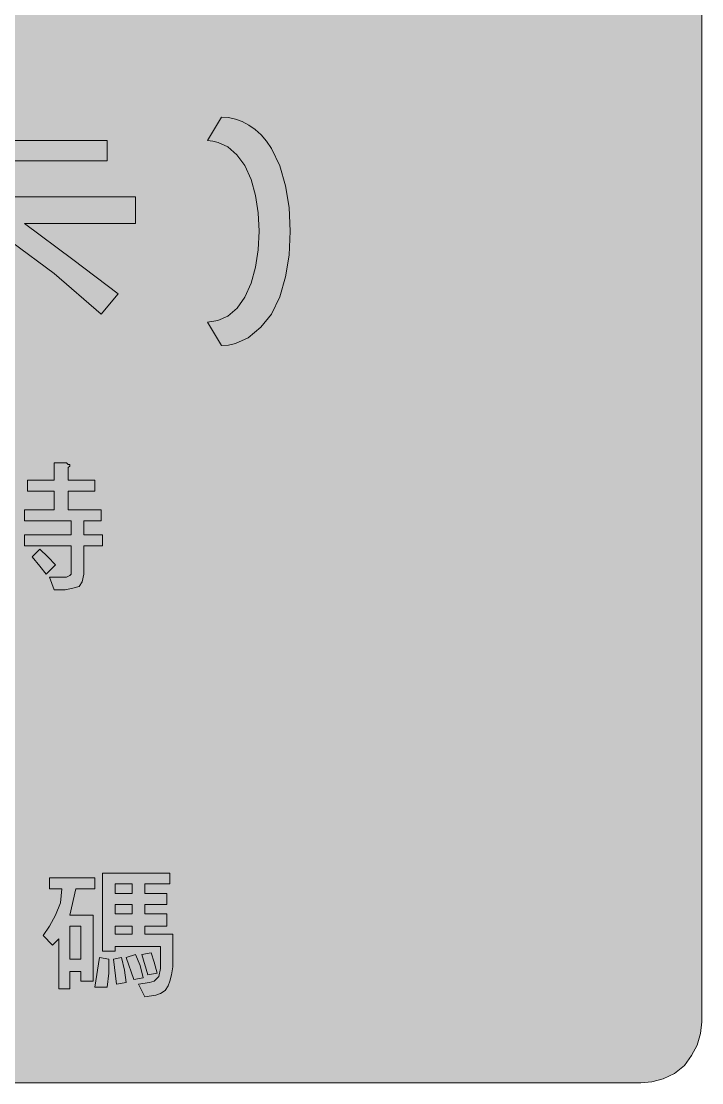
# Model space of a CAD drawing. Header units: metres. Extents: x 10 to 559, y 12 to 260.
# Drawn here: x 481 to 559.3, y 12.1 to 134.1 of the extents above; entities that cross this region are included whole.
import ezdxf

# ---------------------------------------------------------------- set-up
doc = ezdxf.new("R2010")
doc.units = ezdxf.units.M
doc.layers.add('FILL_BLACK_000000', color=7, linetype='Continuous', true_color=0x000000)
doc.layers.add('FILL_YELLOW_FFFF00', color=7, linetype='Continuous', true_color=0xffff00)

msp = doc.modelspace()

# ---------------------------------------------------------------- hatches: boundary and pattern name
at = {"layer": 'FILL_BLACK_000000', "true_color": 0x000000}
h = msp.add_hatch(color=7, dxfattribs=at)
h.dxf.hatch_style = 1
h.paths.add_polyline_path([(476.82, 95.76), (476.82, 110.88), (465.48, 110.88), (465.48, 113.94), (476.82, 113.94), (476.82, 125.82), (479.34, 125.28), (480.24, 125.1), (480.6, 124.74), (480.42, 124.38), (479.88, 123.84), (479.88, 120.42), (490.86, 120.42), (490.86, 118.08), (479.88, 118.08), (479.88, 113.94), (494.1, 113.94), (494.1, 110.88), (481.32, 110.88), (486.9, 106.74), (492.12, 102.78), (490.14, 100.44), (484.74, 105.12), (479.88, 108.72), (479.88, 95.76), (476.82, 95.76)])
h = msp.add_hatch(color=7, dxfattribs=at)
h.dxf.hatch_style = 1
h.paths.add_polyline_path([(508.22, 112.1), (507.91, 114.1), (507.41, 115.93), (506.7, 117.54), (505.78, 118.76), (504.72, 119.7), (503.62, 120.2), (503.02, 120.36), (502.38, 120.42), (504, 123.12), (504.81, 123.06), (505.61, 122.89), (506.39, 122.6), (507.15, 122.2), (507.87, 121.69), (508.56, 121.07), (509.19, 120.35), (509.76, 119.52), (510.7, 117.5), (511.38, 115.22), (511.78, 112.71), (511.92, 109.98), (511.78, 107.25), (511.38, 104.74), (510.7, 102.46), (509.76, 100.44), (508.54, 98.96), (507.06, 97.74), (505.6, 97.09), (504.81, 96.9), (504, 96.84), (502.38, 99.54), (503.59, 99.71), (504.74, 100.24), (505.8, 101.13), (506.7, 102.42), (507.41, 104.03), (507.91, 105.86), (508.22, 107.86), (508.32, 109.98), (508.22, 112.1)])
h = msp.add_hatch(color=7, dxfattribs=at)
h.dxf.hatch_style = 1
h.paths.add_polyline_path([(484.74, 80.1), (481.68, 80.1), (481.68, 81.36), (484.74, 81.36), (484.74, 83.34), (486.18, 83.34), (486.36, 83.16), (486.54, 83.16), (486.54, 82.98), (486.36, 82.8), (486.36, 81.36), (489.42, 81.36), (489.42, 80.1), (486.36, 80.1), (486.36, 77.94), (490.14, 77.94), (490.14, 76.68), (488.16, 76.68), (488.16, 75.06), (490.32, 75.06), (490.32, 73.8), (488.16, 73.8), (488.16, 70.56), (487.98, 69.66), (487.62, 69.12), (486.9, 68.94), (486, 68.76), (484.74, 68.76), (484.2, 70.2), (486.18, 70.2), (486.54, 70.38), (486.72, 70.56), (486.72, 73.8), (481.32, 73.8), (481.32, 75.06), (486.72, 75.06), (486.72, 76.68), (481.32, 76.68), (481.32, 77.94), (484.74, 77.94), (484.74, 80.1)])
h = msp.add_hatch(color=7, dxfattribs=at)
h.dxf.hatch_style = 1
h.paths.add_polyline_path([(484.02, 72.54), (484.92, 71.64), (483.84, 70.56), (483.12, 71.46), (482.22, 72.54), (483.12, 73.44), (484.02, 72.54)])
h = msp.add_hatch(color=7, dxfattribs=at)
h.dxf.hatch_style = 1
h.paths.add_polyline_path([(489.42, 35.64), (489.42, 34.38), (487.26, 34.38), (486.54, 31.32), (489.24, 31.32), (489.24, 23.76), (487.8, 23.76), (487.8, 24.84), (486.54, 24.84), (486.54, 22.86), (485.28, 22.86), (485.28, 28.62), (484.56, 27.9), (483.48, 28.98), (484.2, 30.06), (484.92, 31.32), (485.46, 32.76), (485.64, 34.38), (484.2, 34.38), (484.2, 35.64), (489.42, 35.64)])
h.paths.add_polyline_path([(487.8, 30.06), (486.54, 30.06), (486.54, 26.28), (487.8, 26.28), (487.8, 30.06)], flags=16)
h = msp.add_hatch(color=7, dxfattribs=at)
h.dxf.hatch_style = 1
h.paths.add_polyline_path([(495.18, 33.84), (497.7, 33.84), (497.7, 32.58), (495.18, 32.58), (495.18, 31.5), (497.7, 31.5), (497.7, 30.06), (495.18, 30.06), (495.18, 29.16), (498.42, 29.16), (498.42, 25.38), (498.24, 24.48), (498.06, 23.76), (497.88, 23.22), (497.52, 22.68), (496.98, 22.32), (496.44, 22.14), (495.18, 21.96), (494.46, 23.4), (495.72, 23.58), (496.26, 23.76), (496.8, 24.3), (496.98, 25.2), (496.98, 27.72), (491.76, 27.72), (491.76, 27.18), (490.32, 27.18), (490.32, 36.18), (498.06, 36.18), (498.06, 34.92), (495.18, 34.92), (495.18, 33.84)])
h.paths.add_polyline_path([(491.76, 29.16), (493.74, 29.16), (493.74, 30.06), (491.76, 30.06), (491.76, 29.16)], flags=16)
h.paths.add_polyline_path([(491.76, 34.92), (491.76, 33.84), (493.74, 33.84), (493.74, 34.92), (491.76, 34.92)], flags=16)
h.paths.add_polyline_path([(493.74, 32.58), (491.76, 32.58), (491.76, 31.5), (493.74, 31.5), (493.74, 32.58)], flags=16)
h = msp.add_hatch(color=7, dxfattribs=at)
h.dxf.hatch_style = 1
h.paths.add_polyline_path([(494.82, 26.82), (495.9, 27), (496.26, 25.92), (496.62, 24.66), (495.54, 24.48), (494.82, 26.82)])
h = msp.add_hatch(color=7, dxfattribs=at)
h.dxf.hatch_style = 1
h.paths.add_polyline_path([(489.96, 26.46), (491.04, 26.28), (491.04, 24.66), (490.86, 23.04), (489.42, 23.04), (489.96, 26.46)])
h = msp.add_hatch(color=7, dxfattribs=at)
h.dxf.hatch_style = 1
h.paths.add_polyline_path([(491.58, 26.28), (492.48, 26.46), (492.84, 25.02), (493.02, 23.58), (491.94, 23.4), (491.58, 26.28)])
h = msp.add_hatch(color=7, dxfattribs=at)
h.dxf.hatch_style = 1
h.paths.add_polyline_path([(493.02, 26.46), (494.1, 26.82), (494.64, 25.56), (495, 24.12), (493.92, 23.94), (493.02, 26.46)])
at = {"layer": 'FILL_YELLOW_FFFF00', "true_color": 0xffff00}
h = msp.add_hatch(color=7, dxfattribs=at)
h.dxf.hatch_style = 1
h.paths.add_polyline_path([(553.58, 259.79), (554.9, 259.4), (556.14, 258.78), (557.28, 257.94), (558.12, 256.9), (558.74, 255.69), (559.13, 254.35), (559.26, 252.9), (559.26, 19.08), (559.13, 17.73), (558.72, 16.38), (558.07, 15.21), (557.28, 14.04), (556.11, 13.12), (554.83, 12.51), (553.51, 12.17), (552.24, 12.06), (17.1, 12.06), (15.86, 12.17), (14.6, 12.51), (13.38, 13.12), (12.24, 14.04), (11.3, 15.18), (10.62, 16.43), (10.22, 17.74), (10.08, 19.08), (10.08, 252.9), (10.22, 254.25), (10.62, 255.6), (11.3, 256.77), (12.24, 257.94), (12.71, 258.45), (13.28, 258.89), (14.58, 259.56), (15.91, 259.88), (17.1, 259.92), (552.24, 259.92), (553.58, 259.79)])

# ---------------------------------------------------------------- linework, layer by layer
at = {"layer": 'FILL_BLACK_000000', "lineweight": 0, "true_color": 0x000000}
for points in [[(508.22, 112.1), (507.91, 114.1), (507.41, 115.93), (506.7, 117.54), (505.78, 118.76), (504.72, 119.7), (503.62, 120.2), (503.02, 120.36), (502.38, 120.42), (504, 123.12), (504.81, 123.06), (505.61, 122.89), (506.39, 122.6), (507.15, 122.2), (507.87, 121.69), (508.56, 121.07), (509.19, 120.35), (509.76, 119.52), (510.7, 117.5), (511.38, 115.22), (511.78, 112.71), (511.92, 109.98), (511.78, 107.25), (511.38, 104.74), (510.7, 102.46), (509.76, 100.44), (508.54, 98.96), (507.06, 97.74), (505.6, 97.09), (504.81, 96.9), (504, 96.84), (502.38, 99.54), (503.59, 99.71), (504.74, 100.24), (505.8, 101.13), (506.7, 102.42), (507.41, 104.03), (507.91, 105.86), (508.22, 107.86), (508.32, 109.98)], [(484.74, 80.1), (481.68, 80.1), (481.68, 81.36), (484.74, 81.36), (484.74, 83.34), (486.18, 83.34), (486.36, 83.16), (486.54, 83.16), (486.54, 82.98), (486.36, 82.8), (486.36, 81.36), (489.42, 81.36), (489.42, 80.1), (486.36, 80.1), (486.36, 77.94), (490.14, 77.94), (490.14, 76.68), (488.16, 76.68), (488.16, 75.06), (490.32, 75.06), (490.32, 73.8), (488.16, 73.8), (488.16, 70.56), (487.98, 69.66), (487.62, 69.12), (486.9, 68.94), (486, 68.76), (484.74, 68.76), (484.2, 70.2), (486.18, 70.2), (486.54, 70.38), (486.72, 70.56), (486.72, 73.8), (481.32, 73.8), (481.32, 75.06), (486.72, 75.06), (486.72, 76.68), (481.32, 76.68), (481.32, 77.94), (484.74, 77.94)], [(484.02, 72.54), (484.92, 71.64), (483.84, 70.56), (483.12, 71.46), (482.22, 72.54), (483.12, 73.44)], [(489.42, 35.64), (489.42, 34.38), (487.26, 34.38), (486.54, 31.32), (489.24, 31.32), (489.24, 23.76), (487.8, 23.76), (487.8, 24.84), (486.54, 24.84), (486.54, 22.86), (485.28, 22.86), (485.28, 28.62), (484.56, 27.9), (483.48, 28.98), (484.2, 30.06), (484.92, 31.32), (485.46, 32.76), (485.64, 34.38), (484.2, 34.38), (484.2, 35.64)], [(495.18, 33.84), (497.7, 33.84), (497.7, 32.58), (495.18, 32.58), (495.18, 31.5), (497.7, 31.5), (497.7, 30.06), (495.18, 30.06), (495.18, 29.16), (498.42, 29.16), (498.42, 25.38), (498.24, 24.48), (498.06, 23.76), (497.88, 23.22), (497.52, 22.68), (496.98, 22.32), (496.44, 22.14), (495.18, 21.96), (494.46, 23.4), (495.72, 23.58), (496.26, 23.76), (496.8, 24.3), (496.98, 25.2), (496.98, 27.72), (491.76, 27.72), (491.76, 27.18), (490.32, 27.18), (490.32, 36.18), (498.06, 36.18), (498.06, 34.92), (495.18, 34.92)], [(491.76, 34.92), (491.76, 33.84), (493.74, 33.84), (493.74, 34.92)], [(493.74, 32.58), (491.76, 32.58), (491.76, 31.5), (493.74, 31.5)], [(487.8, 30.06), (486.54, 30.06), (486.54, 26.28), (487.8, 26.28)], [(491.76, 29.16), (493.74, 29.16), (493.74, 30.06), (491.76, 30.06)], [(494.82, 26.82), (495.9, 27), (496.26, 25.92), (496.62, 24.66), (495.54, 24.48)], [(489.96, 26.46), (491.04, 26.28), (491.04, 24.66), (490.86, 23.04), (489.42, 23.04)], [(491.58, 26.28), (492.48, 26.46), (492.84, 25.02), (493.02, 23.58), (491.94, 23.4)], [(493.02, 26.46), (494.1, 26.82), (494.64, 25.56), (495, 24.12), (493.92, 23.94)]]:
    msp.add_lwpolyline(points, close=True, dxfattribs=at)
for points in [[(479.88, 120.42), (490.86, 120.42), (490.86, 118.08), (479.88, 118.08)], [(479.88, 113.94), (494.1, 113.94), (494.1, 110.88), (481.32, 110.88), (486.9, 106.74), (492.12, 102.78), (490.14, 100.44), (484.74, 105.12), (479.88, 108.72)]]:
    msp.add_lwpolyline(points, dxfattribs=at)
at = {"layer": 'FILL_YELLOW_FFFF00', "lineweight": 0, "true_color": 0xffff00}
msp.add_lwpolyline([(17.1, 259.92), (552.24, 259.92), (553.58, 259.79), (554.9, 259.4), (556.14, 258.78), (557.28, 257.94), (558.12, 256.9), (558.74, 255.69), (559.13, 254.35), (559.26, 252.9), (559.26, 19.08), (559.13, 17.73), (558.72, 16.38), (558.07, 15.21), (557.28, 14.04), (556.11, 13.12), (554.83, 12.51), (553.51, 12.17), (552.24, 12.06), (17.1, 12.06)], dxfattribs=at)

doc.saveas('drawing.dxf')
